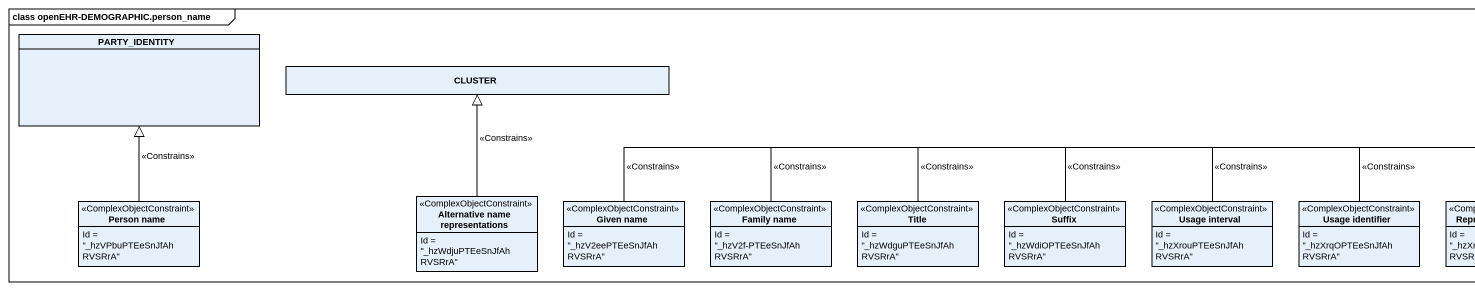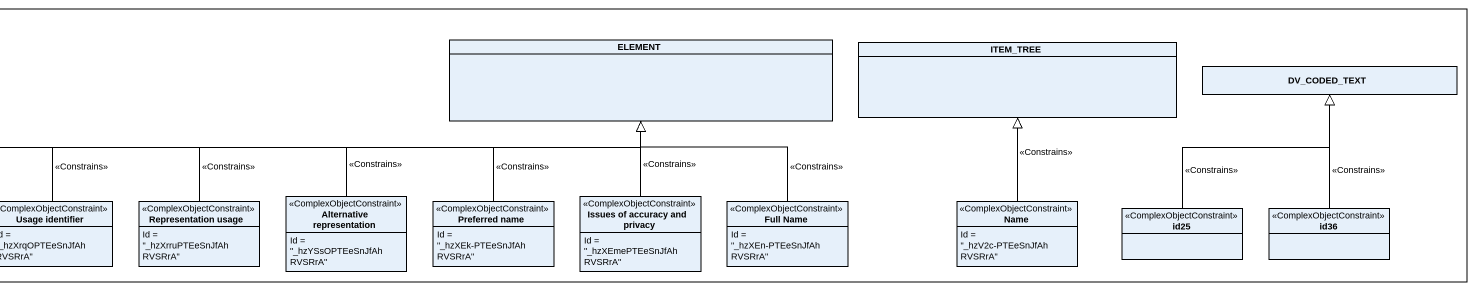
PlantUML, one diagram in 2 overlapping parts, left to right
@startuml
mainframe class openEHR-DEMOGRAPHIC.person_name
hide circle
hide empty members
class PARTY_IDENTITY
class ELEMENT
class ITEM_TREE
class CLUSTER
class DV_CODED_TEXT
class "Alternative name representations" as Alternative_name <<ComplexObjectConstraint>> {
  Id = "_hzWdjuPTEeSnJfAhRVSRrA"
}
class "Alternative representation" as Alternative_representation <<ComplexObjectConstraint>> {
  Id = "_hzYSsOPTEeSnJfAhRVSRrA"
}
class "Issues of accuracy and privacy" as Issues_of_accuracy_and <<ComplexObjectConstraint>> {
  Id = "_hzXEmePTEeSnJfAhRVSRrA"
}
class "Person name" as Person_name <<ComplexObjectConstraint>> {
  Id = "_hzVPbuPTEeSnJfAhRVSRrA"
}
class "Given name" as Given_name <<ComplexObjectConstraint>> {
  Id = "_hzV2eePTEeSnJfAhRVSRrA"
}
class "Family name" as Family_name <<ComplexObjectConstraint>> {
  Id = "_hzV2f-PTEeSnJfAhRVSRrA"
}
class "Title" as Title_ <<ComplexObjectConstraint>> {
  Id = "_hzWdguPTEeSnJfAhRVSRrA"
}
class Suffix <<ComplexObjectConstraint>> {
  Id = "_hzWdiOPTEeSnJfAhRVSRrA"
}
class "Usage interval" as Usage_interval <<ComplexObjectConstraint>> {
  Id = "_hzXrouPTEeSnJfAhRVSRrA"
}
class "Usage identifier" as Usage_identifier <<ComplexObjectConstraint>> {
  Id = "_hzXrqOPTEeSnJfAhRVSRrA"
}
class "Representation usage" as Representation_usage <<ComplexObjectConstraint>> {
  Id = "_hzXrruPTEeSnJfAhRVSRrA"
}
class "Preferred name" as Preferred_name <<ComplexObjectConstraint>> {
  Id = "_hzXEk-PTEeSnJfAhRVSRrA"
}
class "Full Name" as Full_Name <<ComplexObjectConstraint>> {
  Id = "_hzXEn-PTEeSnJfAhRVSRrA"
}
class Name <<ComplexObjectConstraint>> {
  Id = "_hzV2c-PTEeSnJfAhRVSRrA"
}
class id25 <<ComplexObjectConstraint>>
class id36 <<ComplexObjectConstraint>>
Alternative_name -up-|> CLUSTER : <<Constrains>>
Alternative_representation -right-|> ELEMENT : <<Constrains>>
Issues_of_accuracy_and -up-|> ELEMENT : <<Constrains>>
Person_name -up-|> PARTY_IDENTITY : <<Constrains>>
Given_name -right-|> ELEMENT : <<Constrains>>
Family_name -right-|> ELEMENT : <<Constrains>>
Title_ -right-|> ELEMENT : <<Constrains>>
Suffix -right-|> ELEMENT : <<Constrains>>
Usage_interval -right-|> ELEMENT : <<Constrains>>
Usage_identifier -right-|> ELEMENT : <<Constrains>>
Representation_usage -right-|> ELEMENT : <<Constrains>>
Preferred_name -up-|> ELEMENT : <<Constrains>>
Full_Name -up-|> ELEMENT : <<Constrains>>
Name -up-|> ITEM_TREE : <<Constrains>>
id25 -up-|> DV_CODED_TEXT : <<Constrains>>
id36 -up-|> DV_CODED_TEXT : <<Constrains>>
@enduml
